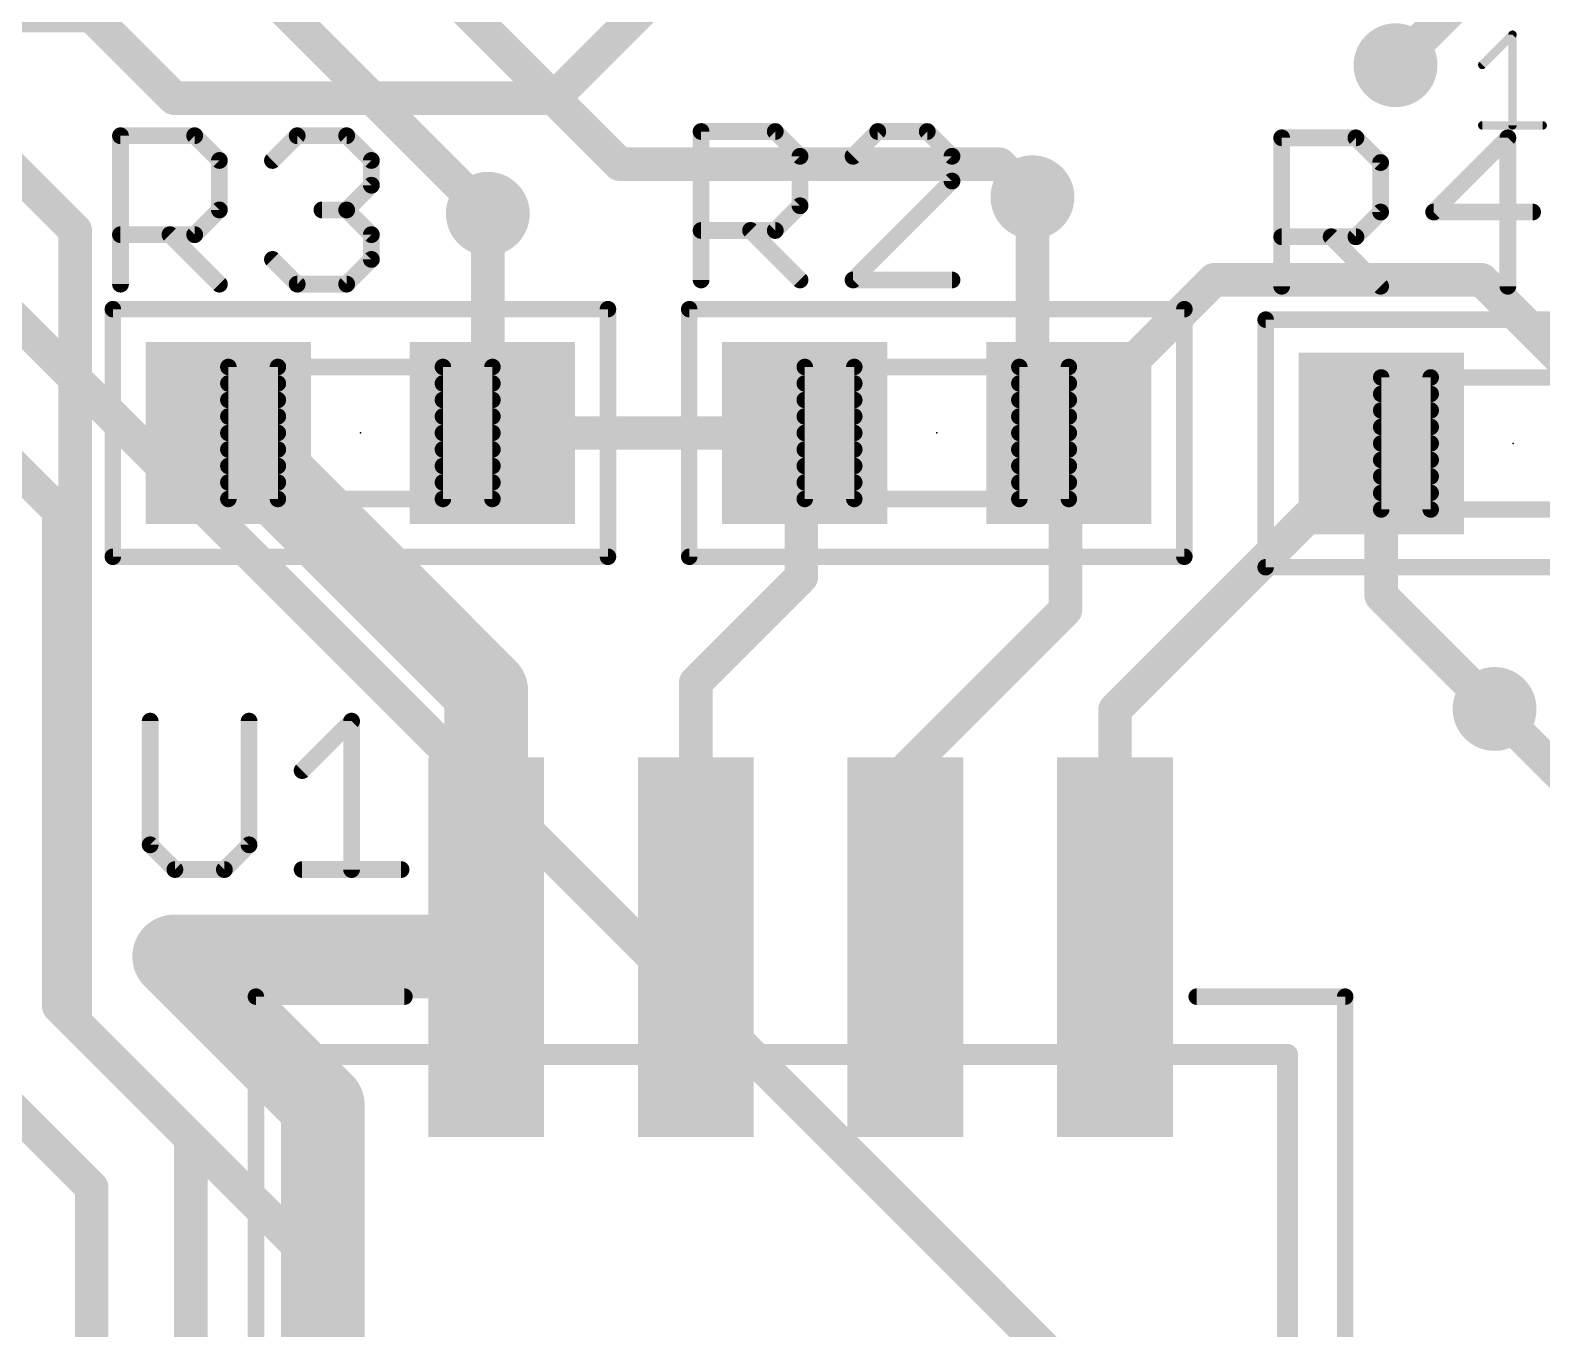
# Model space of a CAD drawing. Extents: x -0.1 to 50.1, y -0.1 to 50.1.
# Drawn here: x 31.53 to 40.69, y 24.54 to 32.41 of the extents above; entities that cross this region are included whole.
import ezdxf

# ---------------------------------------------------------------- set-up
doc = ezdxf.new("R2010")
doc.units = 0
for name, color, linetype in [('1', 22, 'CONTINUOUS'), ('16', 175, 'CONTINUOUS'), ('18', 82, 'CONTINUOUS'), ('21', 253, 'CONTINUOUS'), ('23', 7, 'CONTINUOUS'), ('25', 253, 'CONTINUOUS'), ('29', 253, 'CONTINUOUS'), ('31', 253, 'CONTINUOUS'), ('51', 253, 'CONTINUOUS')]:
    doc.layers.add(name, color=color, linetype=linetype)

# ---------------------------------------------------------------- blocks, each defined once
blk = doc.blocks.new('RECT')
blk.add_solid([(-0.5, -0.5), (0.5, -0.5), (-0.5, 0.5), (0.5, 0.5)])
blk = doc.blocks.new('ROUNDV')
at = {"const_width": 0.5}
blk.add_lwpolyline([(0, -0.25, 1), (0, 0.25, 1), (0, -0.25)], format="xyb", dxfattribs=at)

msp = doc.modelspace()

# ---------------------------------------------------------------- linework, layer by layer
at = {"layer": '1'}
for points, const_width in [([(35.4, 32.7), (34.7, 32)], 0.2032), ([(40.285, 32.685), (39.8, 32.2)], 0.2032), ([(31.9, 32.5), (20.7144, 32.5)], 0.2032), ([(31.9, 32.5), (32.4, 32)], 0.2032), ([(32.4, 32), (34.7, 32)], 0.2032), ([(31.8, 31.2), (31.3, 31.7)], 0.2032), ([(37.6, 31.4), (37.6, 30.1925)], 0.2032), ([(34.3, 31.3), (34.3, 30)], 0.2032), ([(31.8, 26.4), (31.8, 31.2)], 0.2032), ([(37.8205, 30.0205), (38.7, 30.9)], 0.2032), ([(38.7, 30.9), (40.3215, 30.9)], 0.2032), ([(40.3215, 30.9), (41.313, 29.9085)], 0.2032), ([(34.29, 28.41), (32.728, 29.972)], 0.508), ([(37.6, 30.1925), (37.8205, 29.972)], 0.2032), ([(34.3, 30), (34.328, 29.972)], 0.2032), ([(34.328, 29.972), (36.2205, 29.972)], 0.2032), ([(36.2, 29.9515), (36.2205, 29.972)], 0.2032), ([(36.2, 29.1), (36.2, 29.9515)], 0.2032), ([(37.8, 29.9515), (37.8205, 29.972)], 0.2032), ([(37.8, 28.9), (37.8, 29.9515)], 0.2032), ([(37.8205, 29.972), (37.8205, 30.0205)], 0.2032), ([(38.1, 28.2955), (39.713, 29.9085)], 0.2032), ([(39.713, 29.9085), (39.713, 28.987)], 0.2032), ([(35.56, 28.46), (36.2, 29.1)], 0.2032), ([(39.713, 28.987), (40.4, 28.3)], 0.2032), ([(36.83, 27.93), (37.8, 28.9)], 0.2032), ([(34.29, 26.857), (34.29, 28.41)], 0.508), ([(35.56, 26.857), (35.56, 28.46)], 0.2032), ([(38.1, 26.857), (38.1, 28.2955)], 0.2032), ([(41.7, 27), (40.4, 28.3)], 0.2032), ([(36.83, 26.857), (36.83, 27.93)], 0.2032), ([(32.4, 26.8), (34.233, 26.8)], 0.508), ([(34.233, 26.8), (34.29, 26.857)], 0.2032), ([(33.4, 24.8), (31.8, 26.4)], 0.2032), ([(33.4, 20.7), (33.4, 24.8)], 0.2032)]:
    msp.add_lwpolyline(points, dxfattribs=dict(at, const_width=const_width))
for points, const_width in [([(31.9, 32.4492, 1), (31.9, 32.5508)], 0.1016), ([(39.7641, 32.2359, 1), (39.8359, 32.1641)], 0.1016), ([(32.4, 32.0508, 1), (32.4, 31.9492)], 0.1016), ([(32.3641, 31.9641, 1), (32.4359, 32.0359)], 0.1016), ([(34.6641, 32.0359, 1), (34.7359, 31.9641)], 0.1016), ([(34.7, 31.9492, 1), (34.7, 32.0508)], 0.1016), ([(37.6508, 31.4, 1), (37.5492, 31.4)], 0.1016), ([(34.3508, 31.3, 1), (34.2492, 31.3)], 0.1016), ([(31.8508, 31.2, 1), (31.7492, 31.2)], 0.1016), ([(31.7641, 31.1641, 1), (31.8359, 31.2359)], 0.1016), ([(38.7, 30.9508, 1), (38.7, 30.8492)], 0.1016), ([(38.7359, 30.8641, 1), (38.6641, 30.9359)], 0.1016), ([(40.3574, 30.9359, 1), (40.2856, 30.8641)], 0.1016), ([(40.3215, 30.8492, 1), (40.3215, 30.9508)], 0.1016), ([(32.8178, 30.0618, 1), (32.6382, 29.8822)], 0.254), ([(37.6359, 30.2284, 1), (37.5641, 30.1566)], 0.1016), ([(37.5492, 30.1925, 1), (37.6508, 30.1925)], 0.1016), ([(34.3359, 30.0359, 1), (34.2641, 29.9641)], 0.1016), ([(34.2492, 30, 1), (34.3508, 30)], 0.1016), ([(34.328, 30.0228, 1), (34.328, 29.9212)], 0.1016), ([(34.2921, 29.9361, 1), (34.3639, 30.0079)], 0.1016), ([(36.2508, 29.9515, 1), (36.1492, 29.9515)], 0.1016), ([(36.2564, 29.9361, 1), (36.1846, 30.0079)], 0.1016), ([(36.2205, 29.9212, 1), (36.2205, 30.0228)], 0.1016), ([(37.8508, 29.9515, 1), (37.7492, 29.9515)], 0.1016), ([(37.8713, 30.0205, 1), (37.7697, 30.0205)], 0.1016), ([(37.7846, 30.0564, 1), (37.8564, 29.9846)], 0.1016), ([(37.8564, 29.9361, 1), (37.7846, 30.0079)], 0.1016), ([(37.7846, 29.9361, 1), (37.8564, 30.0079)], 0.1016), ([(36.1641, 29.9874, 1), (36.2359, 29.9156)], 0.1016), ([(37.7641, 29.9874, 1), (37.8359, 29.9156)], 0.1016), ([(37.7697, 29.972, 1), (37.8713, 29.972)], 0.1016), ([(39.7638, 29.9085, 1), (39.6622, 29.9085)], 0.1016), ([(39.7489, 29.8726, 1), (39.6771, 29.9444)], 0.1016), ([(36.1492, 29.1, 1), (36.2508, 29.1)], 0.1016), ([(36.2359, 29.0641, 1), (36.1641, 29.1359)], 0.1016), ([(39.7489, 29.0229, 1), (39.6771, 28.9511)], 0.1016), ([(39.6622, 28.987, 1), (39.7638, 28.987)], 0.1016), ([(37.7492, 28.9, 1), (37.8508, 28.9)], 0.1016), ([(37.8359, 28.8641, 1), (37.7641, 28.9359)], 0.1016), ([(34.417, 28.41, 1), (34.163, 28.41)], 0.254), ([(34.2002, 28.3202, 1), (34.3798, 28.4998)], 0.254), ([(35.6108, 28.46, 1), (35.5092, 28.46)], 0.1016), ([(35.5241, 28.4959, 1), (35.5959, 28.4241)], 0.1016), ([(38.1508, 28.2955, 1), (38.0492, 28.2955)], 0.1016), ([(40.4359, 28.3359, 1), (40.3641, 28.2641)], 0.1016), ([(38.0641, 28.3314, 1), (38.1359, 28.2596)], 0.1016), ([(40.3641, 28.2641, 1), (40.4359, 28.3359)], 0.1016), ([(36.8808, 27.93, 1), (36.7792, 27.93)], 0.1016), ([(36.7941, 27.9659, 1), (36.8659, 27.8941)], 0.1016), ([(32.4, 26.927, 1), (32.4, 26.673)], 0.254), ([(34.233, 26.673, 1), (34.233, 26.927)], 0.254), ([(34.163, 26.857, 1), (34.417, 26.857)], 0.254), ([(34.3259, 26.8211, 1), (34.2541, 26.8929)], 0.1016), ([(34.1971, 26.8359, 1), (34.2689, 26.7641)], 0.1016), ([(35.5092, 26.857, 1), (35.6108, 26.857)], 0.1016), ([(36.7792, 26.857, 1), (36.8808, 26.857)], 0.1016), ([(38.0492, 26.857, 1), (38.1508, 26.857)], 0.1016), ([(31.8359, 26.4359, 1), (31.7641, 26.3641)], 0.1016), ([(31.7492, 26.4, 1), (31.8508, 26.4)], 0.1016), ([(33.4508, 24.8, 1), (33.3492, 24.8)], 0.1016), ([(33.3641, 24.7641, 1), (33.4359, 24.8359)], 0.1016)]:
    msp.add_lwpolyline(points, format="xyb", dxfattribs=dict(at, const_width=const_width))
at = {"layer": '16'}
for points, const_width in [([(30.9, 34.7), (34.3, 31.3)], 0.2032), ([(33.7, 33), (35.1, 31.6)], 0.2032), ([(35.1, 31.6), (37.4, 31.6)], 0.2032), ([(37.4, 31.6), (37.6, 31.4)], 0.2032), ([(31, 31.1), (38.3, 23.8)], 0.2032), ([(31.7, 29.5), (31.355, 29.845)], 0.2032), ([(31.7, 26.5), (31.7, 29.5)], 0.2032), ([(33.3, 25.9), (32.4, 26.8)], 0.508), ([(32.5, 25.7), (31.7, 26.5)], 0.2032), ([(31.1, 26.2), (31.9, 25.4)], 0.2032), ([(33.3, 11.7), (33.3, 25.9)], 0.508), ([(32.5, 14.6), (32.5, 25.7)], 0.2032), ([(31.9, 25.4), (31.9, 23.4)], 0.2032)]:
    msp.add_lwpolyline(points, dxfattribs=dict(at, const_width=const_width))
for points, const_width in [([(35.1, 31.6508, 1), (35.1, 31.5492)], 0.1016), ([(37.4359, 31.6359, 1), (37.3641, 31.5641)], 0.1016), ([(37.4, 31.5492, 1), (37.4, 31.6508)], 0.1016), ([(35.0641, 31.5641, 1), (35.1359, 31.6359)], 0.1016), ([(37.5641, 31.3641, 1), (37.6359, 31.4359)], 0.1016), ([(34.2641, 31.2641, 1), (34.3359, 31.3359)], 0.1016), ([(31.7508, 29.5, 1), (31.6492, 29.5)], 0.1016), ([(31.6641, 29.4641, 1), (31.7359, 29.5359)], 0.1016), ([(32.4898, 26.8898, 1), (32.3102, 26.7102)], 0.254), ([(31.7359, 26.5359, 1), (31.6641, 26.4641)], 0.1016), ([(31.6492, 26.5, 1), (31.7508, 26.5)], 0.1016), ([(33.427, 25.9, 1), (33.173, 25.9)], 0.254), ([(33.2102, 25.8102, 1), (33.3898, 25.9898)], 0.254), ([(32.5508, 25.7, 1), (32.4492, 25.7)], 0.1016), ([(32.4641, 25.6641, 1), (32.5359, 25.7359)], 0.1016), ([(31.9508, 25.4, 1), (31.8492, 25.4)], 0.1016), ([(31.8641, 25.3641, 1), (31.9359, 25.4359)], 0.1016)]:
    msp.add_lwpolyline(points, format="xyb", dxfattribs=dict(at, const_width=const_width))
at = {"layer": '21'}
for points, const_width in [([(40.3254, 32.2018), (40.5086, 32.3851)], 0.0508), ([(40.5086, 32.3851), (40.5086, 31.8354)], 0.0508), ([(40.3254, 31.8354), (40.6918, 31.8354)], 0.0508), ([(32.028, 29.222), (32.028, 30.722)], 0.1), ([(32.028, 30.722), (35.028, 30.722)], 0.1), ([(35.028, 30.722), (35.028, 29.222)], 0.1), ([(35.5205, 29.222), (35.5205, 30.722)], 0.1), ([(35.5205, 30.722), (38.5205, 30.722)], 0.1), ([(38.5205, 30.722), (38.5205, 29.222)], 0.1), ([(39.013, 29.1585), (39.013, 30.6585)], 0.1), ([(39.013, 30.6585), (42.013, 30.6585)], 0.1), ([(35.028, 29.222), (32.028, 29.222)], 0.1), ([(38.5205, 29.222), (35.5205, 29.222)], 0.1), ([(42.013, 29.1585), (39.013, 29.1585)], 0.1), ([(32.895, 21.957), (32.895, 26.557)], 0.1), ([(32.895, 26.557), (33.795, 26.557)], 0.1), ([(38.595, 26.557), (39.495, 26.557)], 0.1), ([(39.495, 26.557), (39.495, 21.957)], 0.1)]:
    msp.add_lwpolyline(points, dxfattribs=dict(at, const_width=const_width))
for points, const_width in [([(40.5213, 32.3851, 1), (40.4959, 32.3851)], 0.0254), ([(40.5176, 32.3761, 1), (40.4996, 32.394)], 0.0254), ([(40.3164, 32.2108, 1), (40.3344, 32.1929)], 0.0254), ([(40.3254, 31.8481, 1), (40.3254, 31.8227)], 0.0254), ([(40.4959, 31.8354, 1), (40.5213, 31.8354)], 0.0254), ([(40.6918, 31.8227, 1), (40.6918, 31.8481)], 0.0254), ([(32.053, 30.722, 1), (32.003, 30.722)], 0.05), ([(32.028, 30.747, 1), (32.028, 30.697)], 0.05), ([(35.053, 30.722, 1), (35.003, 30.722)], 0.05), ([(35.028, 30.697, 1), (35.028, 30.747)], 0.05), ([(35.5455, 30.722, 1), (35.4955, 30.722)], 0.05), ([(35.5205, 30.747, 1), (35.5205, 30.697)], 0.05), ([(38.5455, 30.722, 1), (38.4955, 30.722)], 0.05), ([(38.5205, 30.697, 1), (38.5205, 30.747)], 0.05), ([(39.038, 30.6585, 1), (38.988, 30.6585)], 0.05), ([(39.013, 30.6835, 1), (39.013, 30.6335)], 0.05), ([(32.028, 29.247, 1), (32.028, 29.197)], 0.05), ([(32.003, 29.222, 1), (32.053, 29.222)], 0.05), ([(35.003, 29.222, 1), (35.053, 29.222)], 0.05), ([(35.028, 29.197, 1), (35.028, 29.247)], 0.05), ([(35.5205, 29.247, 1), (35.5205, 29.197)], 0.05), ([(35.4955, 29.222, 1), (35.5455, 29.222)], 0.05), ([(38.4955, 29.222, 1), (38.5455, 29.222)], 0.05), ([(38.5205, 29.197, 1), (38.5205, 29.247)], 0.05), ([(39.013, 29.1835, 1), (39.013, 29.1335)], 0.05), ([(38.988, 29.1585, 1), (39.038, 29.1585)], 0.05), ([(32.92, 26.557, 1), (32.87, 26.557)], 0.05), ([(32.895, 26.582, 1), (32.895, 26.532)], 0.05), ([(33.795, 26.532, 1), (33.795, 26.582)], 0.05), ([(38.595, 26.582, 1), (38.595, 26.532)], 0.05), ([(39.52, 26.557, 1), (39.47, 26.557)], 0.05), ([(39.495, 26.532, 1), (39.495, 26.582)], 0.05)]:
    msp.add_lwpolyline(points, format="xyb", dxfattribs=dict(at, const_width=const_width))
at = {"layer": '23'}
for p in [(33.528, 29.972), (37.0205, 29.972), (40.513, 29.9085)]:
    msp.add_point(p, dxfattribs=at)
at = {"layer": '25', "const_width": 0.1016}
for points in [[(32.2542, 28.2262), (32.2542, 27.4769)], [(32.8536, 27.4769), (32.8536, 28.2262)], [(33.175, 27.9264), (33.4747, 28.2262)], [(33.4747, 28.2262), (33.4747, 27.327)], [(32.2542, 27.4769), (32.4041, 27.327)], [(32.7038, 27.327), (32.8536, 27.4769)], [(32.4041, 27.327), (32.7038, 27.327)], [(33.175, 27.327), (33.7744, 27.327)]]:
    msp.add_lwpolyline(points, dxfattribs=at)
at = {"layer": '25', "const_width": 0.0508}
for points in [[(32.2796, 28.2262, 1), (32.2288, 28.2262)], [(32.879, 28.2262, 1), (32.8282, 28.2262)], [(33.5001, 28.2262, 1), (33.4493, 28.2262)], [(33.4927, 28.2082, 1), (33.4567, 28.2441)], [(33.157, 27.9444, 1), (33.1929, 27.9085)], [(32.2722, 27.4948, 1), (32.2362, 27.4589)], [(32.2288, 27.4769, 1), (32.2796, 27.4769)], [(32.8282, 27.4769, 1), (32.879, 27.4769)], [(32.8716, 27.4589, 1), (32.8357, 27.4948)], [(32.4041, 27.3524, 1), (32.4041, 27.3016)], [(32.3861, 27.309, 1), (32.422, 27.345)], [(32.6858, 27.345, 1), (32.7217, 27.309)], [(32.7038, 27.3016, 1), (32.7038, 27.3524)], [(33.175, 27.3524, 1), (33.175, 27.3016)], [(33.4493, 27.327, 1), (33.5001, 27.327)], [(33.7744, 27.3016, 1), (33.7744, 27.3524)]]:
    msp.add_lwpolyline(points, format="xyb", dxfattribs=at)
at = {"layer": '51'}
for points, const_width in [([(32.0744, 30.8736), (32.0744, 31.7728)], 0.1016), ([(32.0744, 31.7728), (32.524, 31.7728)], 0.1016), ([(32.524, 31.7728), (32.6738, 31.6229)], 0.1016), ([(32.9952, 31.6229), (33.145, 31.7728)], 0.1016), ([(33.145, 31.7728), (33.4448, 31.7728)], 0.1016), ([(33.4448, 31.7728), (33.5946, 31.6229)], 0.1016), ([(35.5923, 30.899), (35.5923, 31.7982)], 0.1016), ([(35.5923, 31.7982), (36.0419, 31.7982)], 0.1016), ([(36.0419, 31.7982), (36.1917, 31.6483)], 0.1016), ([(36.6629, 31.7982), (36.5131, 31.6483)], 0.1016), ([(36.9627, 31.7982), (36.6629, 31.7982)], 0.1016), ([(37.1125, 31.6483), (36.9627, 31.7982)], 0.1016), ([(39.1102, 30.8609), (39.1102, 31.7601)], 0.1016), ([(39.1102, 31.7601), (39.5598, 31.7601)], 0.1016), ([(39.5598, 31.7601), (39.7096, 31.6102)], 0.1016), ([(40.4806, 31.7601), (40.031, 31.3105)], 0.1016), ([(40.4806, 30.8609), (40.4806, 31.7601)], 0.1016), ([(36.1917, 31.6483), (36.1917, 31.3486)], 0.1016), ([(37.1125, 31.4984), (37.1125, 31.6483)], 0.1016), ([(32.6738, 31.6229), (32.6738, 31.3232)], 0.1016), ([(33.5946, 31.6229), (33.5946, 31.473)], 0.1016), ([(39.7096, 31.6102), (39.7096, 31.3105)], 0.1016), ([(33.5946, 31.473), (33.4448, 31.3232)], 0.1016), ([(36.5131, 30.899), (37.1125, 31.4984)], 0.1016), ([(32.6738, 31.3232), (32.524, 31.1733)], 0.1016), ([(33.4448, 31.3232), (33.2949, 31.3232)], 0.1016), ([(33.4448, 31.3232), (33.5946, 31.1733)], 0.1016), ([(36.1917, 31.3486), (36.0419, 31.1987)], 0.1016), ([(39.7096, 31.3105), (39.5598, 31.1606)], 0.1016), ([(40.031, 31.3105), (40.6304, 31.3105)], 0.1016), ([(36.0419, 31.1987), (35.5923, 31.1987)], 0.1016), ([(35.892, 31.1987), (36.1917, 30.899)], 0.1016), ([(32.524, 31.1733), (32.0744, 31.1733)], 0.1016), ([(32.3741, 31.1733), (32.6738, 30.8736)], 0.1016), ([(33.5946, 31.1733), (33.5946, 31.0235)], 0.1016), ([(39.5598, 31.1606), (39.1102, 31.1606)], 0.1016), ([(39.4099, 31.1606), (39.7096, 30.8609)], 0.1016), ([(33.145, 30.8736), (32.9952, 31.0235)], 0.1016), ([(33.5946, 31.0235), (33.4448, 30.8736)], 0.1016), ([(33.4448, 30.8736), (33.145, 30.8736)], 0.1016), ([(37.1125, 30.899), (36.5131, 30.899)], 0.1016), ([(32.728, 29.572), (32.728, 30.372)], 0.1), ([(32.728, 30.372), (33.028, 30.372)], 0.1), ([(33.028, 30.372), (32.728, 30.372)], 0.1), ([(32.728, 29.572), (32.728, 30.372)], 0.1), ([(32.728, 30.372), (34.328, 30.372)], 0.1), ([(33.028, 30.372), (33.028, 29.572)], 0.1), ([(34.028, 29.572), (34.028, 30.372)], 0.1), ([(34.028, 30.372), (34.328, 30.372)], 0.1), ([(34.328, 30.372), (34.028, 30.372)], 0.1), ([(34.328, 30.372), (34.328, 29.572)], 0.1), ([(34.328, 30.372), (34.328, 29.572)], 0.1), ([(36.2205, 29.572), (36.2205, 30.372)], 0.1), ([(36.2205, 30.372), (36.5205, 30.372)], 0.1), ([(36.5205, 30.372), (36.2205, 30.372)], 0.1), ([(36.2205, 29.572), (36.2205, 30.372)], 0.1), ([(36.2205, 30.372), (37.8205, 30.372)], 0.1), ([(36.5205, 30.372), (36.5205, 29.572)], 0.1), ([(37.5205, 29.572), (37.5205, 30.372)], 0.1), ([(37.5205, 30.372), (37.8205, 30.372)], 0.1), ([(37.8205, 30.372), (37.5205, 30.372)], 0.1), ([(37.8205, 30.372), (37.8205, 29.572)], 0.1), ([(37.8205, 30.372), (37.8205, 29.572)], 0.1), ([(33.028, 30.272), (32.728, 30.272)], 0.1), ([(34.328, 30.272), (34.028, 30.272)], 0.1), ([(36.5205, 30.272), (36.2205, 30.272)], 0.1), ([(37.8205, 30.272), (37.5205, 30.272)], 0.1), ([(39.713, 29.5085), (39.713, 30.3085)], 0.1), ([(39.713, 30.3085), (40.013, 30.3085)], 0.1), ([(39.713, 29.5085), (39.713, 30.3085)], 0.1), ([(39.713, 30.3085), (41.313, 30.3085)], 0.1), ([(40.013, 30.3085), (40.013, 29.5085)], 0.1), ([(39.713, 30.2085), (40.013, 30.2085)], 0.1), ([(33.028, 30.172), (32.728, 30.172)], 0.1), ([(34.328, 30.172), (34.028, 30.172)], 0.1), ([(36.5205, 30.172), (36.2205, 30.172)], 0.1), ([(37.8205, 30.172), (37.5205, 30.172)], 0.1), ([(39.713, 30.1085), (40.013, 30.1085)], 0.1), ([(33.028, 30.072), (32.728, 30.072)], 0.1), ([(34.328, 30.072), (34.028, 30.072)], 0.1), ([(36.5205, 30.072), (36.2205, 30.072)], 0.1), ([(37.8205, 30.072), (37.5205, 30.072)], 0.1), ([(39.713, 30.0085), (40.013, 30.0085)], 0.1), ([(33.028, 29.972), (32.728, 29.972)], 0.1), ([(34.328, 29.972), (34.028, 29.972)], 0.1), ([(36.5205, 29.972), (36.2205, 29.972)], 0.1), ([(37.8205, 29.972), (37.5205, 29.972)], 0.1), ([(39.713, 29.9085), (40.013, 29.9085)], 0.1), ([(33.028, 29.872), (32.728, 29.872)], 0.1), ([(34.328, 29.872), (34.028, 29.872)], 0.1), ([(36.5205, 29.872), (36.2205, 29.872)], 0.1), ([(37.8205, 29.872), (37.5205, 29.872)], 0.1), ([(39.713, 29.8085), (40.013, 29.8085)], 0.1), ([(33.028, 29.772), (32.728, 29.772)], 0.1), ([(34.328, 29.772), (34.028, 29.772)], 0.1), ([(36.5205, 29.772), (36.2205, 29.772)], 0.1), ([(37.8205, 29.772), (37.5205, 29.772)], 0.1), ([(33.028, 29.672), (32.728, 29.672)], 0.1), ([(34.328, 29.672), (34.028, 29.672)], 0.1), ([(36.5205, 29.672), (36.2205, 29.672)], 0.1), ([(37.8205, 29.672), (37.5205, 29.672)], 0.1), ([(39.713, 29.7085), (40.013, 29.7085)], 0.1), ([(33.028, 29.572), (32.728, 29.572)], 0.1), ([(34.328, 29.572), (32.728, 29.572)], 0.1), ([(34.328, 29.572), (34.028, 29.572)], 0.1), ([(36.5205, 29.572), (36.2205, 29.572)], 0.1), ([(37.8205, 29.572), (36.2205, 29.572)], 0.1), ([(37.8205, 29.572), (37.5205, 29.572)], 0.1), ([(39.713, 29.6085), (40.013, 29.6085)], 0.1), ([(40.013, 29.5085), (39.713, 29.5085)], 0.1), ([(39.713, 29.5085), (40.013, 29.5085)], 0.1), ([(41.313, 29.5085), (39.713, 29.5085)], 0.1), ([(34.085, 27.257), (34.495, 27.257)], 0.127), ([(34.085, 26.422), (34.085, 27.257)], 0.127), ([(34.163, 26.422), (34.163, 27.257)], 0.127), ([(34.29, 26.422), (34.29, 27.257)], 0.127), ([(34.417, 26.422), (34.417, 27.257)], 0.127), ([(34.495, 27.257), (34.495, 26.422)], 0.127), ([(35.355, 27.257), (35.765, 27.257)], 0.127), ([(35.355, 26.422), (35.355, 27.257)], 0.127), ([(35.433, 26.422), (35.433, 27.257)], 0.127), ([(35.56, 26.422), (35.56, 27.257)], 0.127), ([(35.687, 26.422), (35.687, 27.257)], 0.127), ([(35.765, 27.257), (35.765, 26.422)], 0.127), ([(37.035, 27.257), (36.625, 27.257)], 0.127), ([(36.625, 27.257), (36.625, 26.422)], 0.127), ([(36.703, 26.422), (36.703, 27.257)], 0.127), ([(36.83, 26.422), (36.83, 27.257)], 0.127), ([(36.957, 26.422), (36.957, 27.257)], 0.127), ([(37.035, 26.422), (37.035, 27.257)], 0.127), ([(37.895, 27.257), (38.305, 27.257)], 0.127), ([(37.895, 26.422), (37.895, 27.257)], 0.127), ([(37.973, 26.422), (37.973, 27.257)], 0.127), ([(38.1, 26.422), (38.1, 27.257)], 0.127), ([(38.227, 26.422), (38.227, 27.257)], 0.127), ([(38.305, 27.257), (38.305, 26.422)], 0.127), ([(34.495, 26.422), (34.085, 26.422)], 0.127), ([(35.765, 26.422), (35.355, 26.422)], 0.127), ([(36.625, 26.422), (37.035, 26.422)], 0.127), ([(38.305, 26.422), (37.895, 26.422)], 0.127), ([(39.145, 26.207), (33.245, 26.207)], 0.127), ([(33.245, 26.207), (33.245, 22.307)], 0.127), ([(39.145, 22.307), (39.145, 26.207)], 0.127)]:
    msp.add_lwpolyline(points, dxfattribs=dict(at, const_width=const_width))
for points, const_width in [([(32.0998, 31.7728, 1), (32.049, 31.7728)], 0.0508), ([(32.0744, 31.7982, 1), (32.0744, 31.7474)], 0.0508), ([(32.5419, 31.7907, 1), (32.506, 31.7548)], 0.0508), ([(32.524, 31.7474, 1), (32.524, 31.7982)], 0.0508), ([(33.145, 31.7982, 1), (33.145, 31.7474)], 0.0508), ([(33.163, 31.7548, 1), (33.1271, 31.7907)], 0.0508), ([(33.4627, 31.7907, 1), (33.4268, 31.7548)], 0.0508), ([(33.4448, 31.7474, 1), (33.4448, 31.7982)], 0.0508), ([(35.6177, 31.7982, 1), (35.5669, 31.7982)], 0.0508), ([(35.5923, 31.8236, 1), (35.5923, 31.7728)], 0.0508), ([(36.0598, 31.8161, 1), (36.0239, 31.7802)], 0.0508), ([(36.0419, 31.7728, 1), (36.0419, 31.8236)], 0.0508), ([(36.6629, 31.8236, 1), (36.6629, 31.7728)], 0.0508), ([(36.6809, 31.7802, 1), (36.645, 31.8161)], 0.0508), ([(36.9806, 31.8161, 1), (36.9447, 31.7802)], 0.0508), ([(36.9627, 31.7728, 1), (36.9627, 31.8236)], 0.0508), ([(39.1356, 31.7601, 1), (39.0848, 31.7601)], 0.0508), ([(39.1102, 31.7855, 1), (39.1102, 31.7347)], 0.0508), ([(39.5777, 31.778, 1), (39.5418, 31.7421)], 0.0508), ([(39.5598, 31.7347, 1), (39.5598, 31.7855)], 0.0508), ([(40.506, 31.7601, 1), (40.4552, 31.7601)], 0.0508), ([(40.4985, 31.7421, 1), (40.4626, 31.778)], 0.0508), ([(36.2171, 31.6483, 1), (36.1663, 31.6483)], 0.0508), ([(36.1738, 31.6303, 1), (36.2097, 31.6663)], 0.0508), ([(36.4951, 31.6663, 1), (36.531, 31.6303)], 0.0508), ([(37.1379, 31.6483, 1), (37.0871, 31.6483)], 0.0508), ([(37.0946, 31.6303, 1), (37.1305, 31.6663)], 0.0508), ([(32.6992, 31.6229, 1), (32.6484, 31.6229)], 0.0508), ([(32.6559, 31.6049, 1), (32.6918, 31.6409)], 0.0508), ([(32.9772, 31.6409, 1), (33.0131, 31.6049)], 0.0508), ([(33.62, 31.6229, 1), (33.5692, 31.6229)], 0.0508), ([(33.5767, 31.6049, 1), (33.6126, 31.6409)], 0.0508), ([(39.735, 31.6102, 1), (39.6842, 31.6102)], 0.0508), ([(39.6917, 31.5922, 1), (39.7276, 31.6282)], 0.0508), ([(33.6126, 31.4551, 1), (33.5767, 31.491)], 0.0508), ([(37.0871, 31.4984, 1), (37.1379, 31.4984)], 0.0508), ([(37.1305, 31.4805, 1), (37.0946, 31.5164)], 0.0508), ([(33.5692, 31.473, 1), (33.62, 31.473)], 0.0508), ([(32.6484, 31.3232, 1), (32.6992, 31.3232)], 0.0508), ([(32.6918, 31.3052, 1), (32.6559, 31.3411)], 0.0508), ([(33.2949, 31.3486, 1), (33.2949, 31.2978)], 0.0508), ([(33.4627, 31.3411, 1), (33.4268, 31.3052)], 0.0508), ([(33.4268, 31.3411, 1), (33.4627, 31.3052)], 0.0508), ([(33.4448, 31.2978, 1), (33.4448, 31.3486)], 0.0508), ([(36.1663, 31.3486, 1), (36.2171, 31.3486)], 0.0508), ([(36.2097, 31.3306, 1), (36.1738, 31.3665)], 0.0508), ([(39.6842, 31.3105, 1), (39.735, 31.3105)], 0.0508), ([(39.7276, 31.2925, 1), (39.6917, 31.3284)], 0.0508), ([(40.031, 31.3359, 1), (40.031, 31.2851)], 0.0508), ([(40.013, 31.3284, 1), (40.0489, 31.2925)], 0.0508), ([(40.6304, 31.2851, 1), (40.6304, 31.3359)], 0.0508), ([(35.5923, 31.2241, 1), (35.5923, 31.1733)], 0.0508), ([(35.91, 31.2167, 1), (35.8741, 31.1808)], 0.0508), ([(36.0239, 31.2167, 1), (36.0598, 31.1808)], 0.0508), ([(36.0419, 31.1733, 1), (36.0419, 31.2241)], 0.0508), ([(32.0744, 31.1987, 1), (32.0744, 31.1479)], 0.0508), ([(32.3921, 31.1913, 1), (32.3562, 31.1554)], 0.0508), ([(32.506, 31.1913, 1), (32.5419, 31.1554)], 0.0508), ([(32.524, 31.1479, 1), (32.524, 31.1987)], 0.0508), ([(33.62, 31.1733, 1), (33.5692, 31.1733)], 0.0508), ([(33.5767, 31.1554, 1), (33.6126, 31.1913)], 0.0508), ([(39.1102, 31.186, 1), (39.1102, 31.1352)], 0.0508), ([(39.4279, 31.1786, 1), (39.392, 31.1427)], 0.0508), ([(39.5418, 31.1786, 1), (39.5777, 31.1427)], 0.0508), ([(39.5598, 31.1352, 1), (39.5598, 31.186)], 0.0508), ([(33.0131, 31.0414, 1), (32.9772, 31.0055)], 0.0508), ([(33.5692, 31.0235, 1), (33.62, 31.0235)], 0.0508), ([(33.6126, 31.0055, 1), (33.5767, 31.0414)], 0.0508), ([(32.049, 30.8736, 1), (32.0998, 30.8736)], 0.0508), ([(32.6559, 30.8556, 1), (32.6918, 30.8916)], 0.0508), ([(33.145, 30.899, 1), (33.145, 30.8482)], 0.0508), ([(33.1271, 30.8556, 1), (33.163, 30.8916)], 0.0508), ([(33.4268, 30.8916, 1), (33.4627, 30.8556)], 0.0508), ([(33.4448, 30.8482, 1), (33.4448, 30.899)], 0.0508), ([(35.5669, 30.899, 1), (35.6177, 30.899)], 0.0508), ([(36.1738, 30.881, 1), (36.2097, 30.917)], 0.0508), ([(36.4951, 30.917, 1), (36.531, 30.881)], 0.0508), ([(36.5131, 30.9244, 1), (36.5131, 30.8736)], 0.0508), ([(37.1125, 30.8736, 1), (37.1125, 30.9244)], 0.0508), ([(39.0848, 30.8609, 1), (39.1356, 30.8609)], 0.0508), ([(39.6917, 30.8429, 1), (39.7276, 30.8789)], 0.0508), ([(40.4552, 30.8609, 1), (40.506, 30.8609)], 0.0508), ([(32.753, 30.372, 1), (32.703, 30.372)], 0.05), ([(32.728, 30.397, 1), (32.728, 30.347)], 0.05), ([(32.728, 30.397, 1), (32.728, 30.347)], 0.05), ([(32.753, 30.372, 1), (32.703, 30.372)], 0.05), ([(32.728, 30.397, 1), (32.728, 30.347)], 0.05), ([(33.053, 30.372, 1), (33.003, 30.372)], 0.05), ([(33.028, 30.347, 1), (33.028, 30.397)], 0.05), ([(33.028, 30.347, 1), (33.028, 30.397)], 0.05), ([(34.053, 30.372, 1), (34.003, 30.372)], 0.05), ([(34.028, 30.397, 1), (34.028, 30.347)], 0.05), ([(34.028, 30.397, 1), (34.028, 30.347)], 0.05), ([(34.353, 30.372, 1), (34.303, 30.372)], 0.05), ([(34.353, 30.372, 1), (34.303, 30.372)], 0.05), ([(34.328, 30.347, 1), (34.328, 30.397)], 0.05), ([(34.328, 30.347, 1), (34.328, 30.397)], 0.05), ([(34.328, 30.347, 1), (34.328, 30.397)], 0.05), ([(36.2455, 30.372, 1), (36.1955, 30.372)], 0.05), ([(36.2205, 30.397, 1), (36.2205, 30.347)], 0.05), ([(36.2205, 30.397, 1), (36.2205, 30.347)], 0.05), ([(36.2455, 30.372, 1), (36.1955, 30.372)], 0.05), ([(36.2205, 30.397, 1), (36.2205, 30.347)], 0.05), ([(36.5455, 30.372, 1), (36.4955, 30.372)], 0.05), ([(36.5205, 30.347, 1), (36.5205, 30.397)], 0.05), ([(36.5205, 30.347, 1), (36.5205, 30.397)], 0.05), ([(37.5455, 30.372, 1), (37.4955, 30.372)], 0.05), ([(37.5205, 30.397, 1), (37.5205, 30.347)], 0.05), ([(37.5205, 30.397, 1), (37.5205, 30.347)], 0.05), ([(37.8455, 30.372, 1), (37.7955, 30.372)], 0.05), ([(37.8455, 30.372, 1), (37.7955, 30.372)], 0.05), ([(37.8205, 30.347, 1), (37.8205, 30.397)], 0.05), ([(37.8205, 30.347, 1), (37.8205, 30.397)], 0.05), ([(37.8205, 30.347, 1), (37.8205, 30.397)], 0.05), ([(32.728, 30.297, 1), (32.728, 30.247)], 0.05), ([(33.028, 30.247, 1), (33.028, 30.297)], 0.05), ([(34.028, 30.297, 1), (34.028, 30.247)], 0.05), ([(34.328, 30.247, 1), (34.328, 30.297)], 0.05), ([(36.2205, 30.297, 1), (36.2205, 30.247)], 0.05), ([(36.5205, 30.247, 1), (36.5205, 30.297)], 0.05), ([(37.5205, 30.297, 1), (37.5205, 30.247)], 0.05), ([(37.8205, 30.247, 1), (37.8205, 30.297)], 0.05), ([(39.738, 30.3085, 1), (39.688, 30.3085)], 0.05), ([(39.713, 30.3335, 1), (39.713, 30.2835)], 0.05), ([(39.738, 30.3085, 1), (39.688, 30.3085)], 0.05), ([(39.713, 30.3335, 1), (39.713, 30.2835)], 0.05), ([(40.038, 30.3085, 1), (39.988, 30.3085)], 0.05), ([(40.013, 30.2835, 1), (40.013, 30.3335)], 0.05), ([(39.713, 30.2335, 1), (39.713, 30.1835)], 0.05), ([(40.013, 30.1835, 1), (40.013, 30.2335)], 0.05), ([(32.728, 30.197, 1), (32.728, 30.147)], 0.05), ([(33.028, 30.147, 1), (33.028, 30.197)], 0.05), ([(34.028, 30.197, 1), (34.028, 30.147)], 0.05), ([(34.328, 30.147, 1), (34.328, 30.197)], 0.05), ([(36.2205, 30.197, 1), (36.2205, 30.147)], 0.05), ([(36.5205, 30.147, 1), (36.5205, 30.197)], 0.05), ([(37.5205, 30.197, 1), (37.5205, 30.147)], 0.05), ([(37.8205, 30.147, 1), (37.8205, 30.197)], 0.05), ([(39.713, 30.1335, 1), (39.713, 30.0835)], 0.05), ([(40.013, 30.0835, 1), (40.013, 30.1335)], 0.05), ([(32.728, 30.097, 1), (32.728, 30.047)], 0.05), ([(33.028, 30.047, 1), (33.028, 30.097)], 0.05), ([(34.028, 30.097, 1), (34.028, 30.047)], 0.05), ([(34.328, 30.047, 1), (34.328, 30.097)], 0.05), ([(36.2205, 30.097, 1), (36.2205, 30.047)], 0.05), ([(36.5205, 30.047, 1), (36.5205, 30.097)], 0.05), ([(37.5205, 30.097, 1), (37.5205, 30.047)], 0.05), ([(37.8205, 30.047, 1), (37.8205, 30.097)], 0.05), ([(39.713, 30.0335, 1), (39.713, 29.9835)], 0.05), ([(40.013, 29.9835, 1), (40.013, 30.0335)], 0.05), ([(32.728, 29.997, 1), (32.728, 29.947)], 0.05), ([(33.028, 29.947, 1), (33.028, 29.997)], 0.05), ([(34.028, 29.997, 1), (34.028, 29.947)], 0.05), ([(34.328, 29.947, 1), (34.328, 29.997)], 0.05), ([(36.2205, 29.997, 1), (36.2205, 29.947)], 0.05), ([(36.5205, 29.947, 1), (36.5205, 29.997)], 0.05), ([(37.5205, 29.997, 1), (37.5205, 29.947)], 0.05), ([(37.8205, 29.947, 1), (37.8205, 29.997)], 0.05), ([(39.713, 29.9335, 1), (39.713, 29.8835)], 0.05), ([(40.013, 29.8835, 1), (40.013, 29.9335)], 0.05), ([(32.728, 29.897, 1), (32.728, 29.847)], 0.05), ([(33.028, 29.847, 1), (33.028, 29.897)], 0.05), ([(34.028, 29.897, 1), (34.028, 29.847)], 0.05), ([(34.328, 29.847, 1), (34.328, 29.897)], 0.05), ([(36.2205, 29.897, 1), (36.2205, 29.847)], 0.05), ([(36.5205, 29.847, 1), (36.5205, 29.897)], 0.05), ([(37.5205, 29.897, 1), (37.5205, 29.847)], 0.05), ([(37.8205, 29.847, 1), (37.8205, 29.897)], 0.05), ([(39.713, 29.8335, 1), (39.713, 29.7835)], 0.05), ([(40.013, 29.7835, 1), (40.013, 29.8335)], 0.05), ([(32.728, 29.797, 1), (32.728, 29.747)], 0.05), ([(33.028, 29.747, 1), (33.028, 29.797)], 0.05), ([(34.028, 29.797, 1), (34.028, 29.747)], 0.05), ([(34.328, 29.747, 1), (34.328, 29.797)], 0.05), ([(36.2205, 29.797, 1), (36.2205, 29.747)], 0.05), ([(36.5205, 29.747, 1), (36.5205, 29.797)], 0.05), ([(37.5205, 29.797, 1), (37.5205, 29.747)], 0.05), ([(37.8205, 29.747, 1), (37.8205, 29.797)], 0.05), ([(32.728, 29.697, 1), (32.728, 29.647)], 0.05), ([(33.028, 29.647, 1), (33.028, 29.697)], 0.05), ([(34.028, 29.697, 1), (34.028, 29.647)], 0.05), ([(34.328, 29.647, 1), (34.328, 29.697)], 0.05), ([(36.2205, 29.697, 1), (36.2205, 29.647)], 0.05), ([(36.5205, 29.647, 1), (36.5205, 29.697)], 0.05), ([(37.5205, 29.697, 1), (37.5205, 29.647)], 0.05), ([(37.8205, 29.647, 1), (37.8205, 29.697)], 0.05), ([(39.713, 29.7335, 1), (39.713, 29.6835)], 0.05), ([(40.013, 29.6835, 1), (40.013, 29.7335)], 0.05), ([(32.728, 29.597, 1), (32.728, 29.547)], 0.05), ([(32.728, 29.597, 1), (32.728, 29.547)], 0.05), ([(32.703, 29.572, 1), (32.753, 29.572)], 0.05), ([(32.703, 29.572, 1), (32.753, 29.572)], 0.05), ([(33.003, 29.572, 1), (33.053, 29.572)], 0.05), ([(33.028, 29.547, 1), (33.028, 29.597)], 0.05), ([(34.028, 29.597, 1), (34.028, 29.547)], 0.05), ([(34.003, 29.572, 1), (34.053, 29.572)], 0.05), ([(34.303, 29.572, 1), (34.353, 29.572)], 0.05), ([(34.303, 29.572, 1), (34.353, 29.572)], 0.05), ([(34.328, 29.547, 1), (34.328, 29.597)], 0.05), ([(34.328, 29.547, 1), (34.328, 29.597)], 0.05), ([(36.2205, 29.597, 1), (36.2205, 29.547)], 0.05), ([(36.2205, 29.597, 1), (36.2205, 29.547)], 0.05), ([(36.1955, 29.572, 1), (36.2455, 29.572)], 0.05), ([(36.1955, 29.572, 1), (36.2455, 29.572)], 0.05), ([(36.4955, 29.572, 1), (36.5455, 29.572)], 0.05), ([(36.5205, 29.547, 1), (36.5205, 29.597)], 0.05), ([(37.5205, 29.597, 1), (37.5205, 29.547)], 0.05), ([(37.4955, 29.572, 1), (37.5455, 29.572)], 0.05), ([(37.7955, 29.572, 1), (37.8455, 29.572)], 0.05), ([(37.7955, 29.572, 1), (37.8455, 29.572)], 0.05), ([(37.8205, 29.547, 1), (37.8205, 29.597)], 0.05), ([(37.8205, 29.547, 1), (37.8205, 29.597)], 0.05), ([(39.713, 29.6335, 1), (39.713, 29.5835)], 0.05), ([(40.013, 29.5835, 1), (40.013, 29.6335)], 0.05), ([(39.713, 29.5335, 1), (39.713, 29.4835)], 0.05), ([(39.713, 29.5335, 1), (39.713, 29.4835)], 0.05), ([(39.713, 29.5335, 1), (39.713, 29.4835)], 0.05), ([(39.688, 29.5085, 1), (39.738, 29.5085)], 0.05), ([(39.688, 29.5085, 1), (39.738, 29.5085)], 0.05), ([(39.988, 29.5085, 1), (40.038, 29.5085)], 0.05), ([(40.013, 29.4835, 1), (40.013, 29.5335)], 0.05), ([(40.013, 29.4835, 1), (40.013, 29.5335)], 0.05), ([(34.1168, 27.257, 1), (34.0532, 27.257)], 0.0635), ([(34.085, 27.2888, 1), (34.085, 27.2253)], 0.0635), ([(34.1948, 27.257, 1), (34.1313, 27.257)], 0.0635), ([(34.3218, 27.257, 1), (34.2582, 27.257)], 0.0635), ([(34.4488, 27.257, 1), (34.3852, 27.257)], 0.0635), ([(34.5268, 27.257, 1), (34.4633, 27.257)], 0.0635), ([(34.495, 27.2253, 1), (34.495, 27.2888)], 0.0635), ([(35.355, 27.2888, 1), (35.355, 27.2253)], 0.0635), ([(35.3868, 27.257, 1), (35.3233, 27.257)], 0.0635), ([(35.4648, 27.257, 1), (35.4012, 27.257)], 0.0635), ([(35.5918, 27.257, 1), (35.5282, 27.257)], 0.0635), ([(35.7188, 27.257, 1), (35.6553, 27.257)], 0.0635), ([(35.7968, 27.257, 1), (35.7332, 27.257)], 0.0635), ([(35.765, 27.2253, 1), (35.765, 27.2888)], 0.0635), ([(36.625, 27.2888, 1), (36.625, 27.2253)], 0.0635), ([(36.6568, 27.257, 1), (36.5932, 27.257)], 0.0635), ([(36.7348, 27.257, 1), (36.6713, 27.257)], 0.0635), ([(36.8618, 27.257, 1), (36.7982, 27.257)], 0.0635), ([(36.9888, 27.257, 1), (36.9252, 27.257)], 0.0635), ([(37.0668, 27.257, 1), (37.0033, 27.257)], 0.0635), ([(37.035, 27.2253, 1), (37.035, 27.2888)], 0.0635), ([(37.895, 27.2888, 1), (37.895, 27.2253)], 0.0635), ([(37.9268, 27.257, 1), (37.8633, 27.257)], 0.0635), ([(38.0048, 27.257, 1), (37.9412, 27.257)], 0.0635), ([(38.1318, 27.257, 1), (38.0682, 27.257)], 0.0635), ([(38.2588, 27.257, 1), (38.1953, 27.257)], 0.0635), ([(38.3368, 27.257, 1), (38.2732, 27.257)], 0.0635), ([(38.305, 27.2253, 1), (38.305, 27.2888)], 0.0635), ([(34.085, 26.4537, 1), (34.085, 26.3903)], 0.0635), ([(34.495, 26.3903, 1), (34.495, 26.4537)], 0.0635), ([(35.355, 26.4537, 1), (35.355, 26.3903)], 0.0635), ([(35.765, 26.3903, 1), (35.765, 26.4537)], 0.0635), ([(36.625, 26.4537, 1), (36.625, 26.3903)], 0.0635), ([(37.035, 26.3903, 1), (37.035, 26.4537)], 0.0635), ([(37.895, 26.4537, 1), (37.895, 26.3903)], 0.0635), ([(38.305, 26.3903, 1), (38.305, 26.4537)], 0.0635), ([(34.0532, 26.422, 1), (34.1168, 26.422)], 0.0635), ([(34.1313, 26.422, 1), (34.1948, 26.422)], 0.0635), ([(34.2582, 26.422, 1), (34.3218, 26.422)], 0.0635), ([(34.3852, 26.422, 1), (34.4488, 26.422)], 0.0635), ([(34.4633, 26.422, 1), (34.5268, 26.422)], 0.0635), ([(35.3233, 26.422, 1), (35.3868, 26.422)], 0.0635), ([(35.4012, 26.422, 1), (35.4648, 26.422)], 0.0635), ([(35.5282, 26.422, 1), (35.5918, 26.422)], 0.0635), ([(35.6553, 26.422, 1), (35.7188, 26.422)], 0.0635), ([(35.7332, 26.422, 1), (35.7968, 26.422)], 0.0635), ([(36.5932, 26.422, 1), (36.6568, 26.422)], 0.0635), ([(36.6713, 26.422, 1), (36.7348, 26.422)], 0.0635), ([(36.7982, 26.422, 1), (36.8618, 26.422)], 0.0635), ([(36.9252, 26.422, 1), (36.9888, 26.422)], 0.0635), ([(37.0033, 26.422, 1), (37.0668, 26.422)], 0.0635), ([(37.8633, 26.422, 1), (37.9268, 26.422)], 0.0635), ([(37.9412, 26.422, 1), (38.0048, 26.422)], 0.0635), ([(38.0682, 26.422, 1), (38.1318, 26.422)], 0.0635), ([(38.1953, 26.422, 1), (38.2588, 26.422)], 0.0635), ([(38.2732, 26.422, 1), (38.3368, 26.422)], 0.0635), ([(33.245, 26.2387, 1), (33.245, 26.1753)], 0.0635), ([(33.2768, 26.207, 1), (33.2133, 26.207)], 0.0635), ([(39.1768, 26.207, 1), (39.1133, 26.207)], 0.0635), ([(39.145, 26.1753, 1), (39.145, 26.2387)], 0.0635)]:
    msp.add_lwpolyline(points, format="xyb", dxfattribs=dict(at, const_width=const_width))

# ---------------------------------------------------------------- block references
at = {"layer": '1', "xscale": 0.9, "rotation": 180}
for p in [(32.728, 29.972), (34.328, 29.972), (36.2205, 29.972), (37.8205, 29.972)]:
    msp.add_blockref('RECT', p, dxfattribs=at)
at = {"layer": '1', "xscale": 0.9}
msp.add_blockref('RECT', (39.713, 29.9085), dxfattribs=at)
at = {"layer": '1', "xscale": 2.2, "yscale": 0.6, "rotation": 90}
for p in [(34.29, 26.857), (35.56, 26.857), (36.83, 26.857), (38.1, 26.857)]:
    msp.add_blockref('RECT', p, dxfattribs=at)
at = {"layer": '18', "xscale": 0.508, "yscale": 0.508}
for p in [(39.8, 32.2), (39.8, 32.2), (39.8, 32.2), (39.8, 32.2), (37.6, 31.4), (37.6, 31.4), (37.6, 31.4), (37.6, 31.4), (34.3, 31.3), (34.3, 31.3), (34.3, 31.3), (34.3, 31.3), (40.4, 28.3), (40.4, 28.3), (40.4, 28.3), (40.4, 28.3), (32.4, 26.8), (32.4, 26.8), (32.4, 26.8), (32.4, 26.8)]:
    msp.add_blockref('ROUNDV', p, dxfattribs=at)
at = {"layer": '29'}
for p, xscale, yscale, rotation in [((32.728, 29.972), 1.0016, 1.1016, 180), ((34.328, 29.972), 1.0016, 1.1016, 180), ((36.2205, 29.972), 1.0016, 1.1016, 180), ((37.8205, 29.972), 1.0016, 1.1016, 180), ((34.29, 26.857), 2.3016, 0.7016, 90), ((35.56, 26.857), 2.3016, 0.7016, 90), ((36.83, 26.857), 2.3016, 0.7016, 90), ((38.1, 26.857), 2.3016, 0.7016, 90)]:
    msp.add_blockref('RECT', p, dxfattribs=dict(at, xscale=xscale, yscale=yscale, rotation=rotation))
at = {"layer": '29', "xscale": 1.0016, "yscale": 1.1016}
msp.add_blockref('RECT', (39.713, 29.9085), dxfattribs=at)
at = {"layer": '31', "xscale": 0.9, "rotation": 180}
for p in [(32.728, 29.972), (34.328, 29.972), (36.2205, 29.972), (37.8205, 29.972)]:
    msp.add_blockref('RECT', p, dxfattribs=at)
at = {"layer": '31', "xscale": 0.9}
msp.add_blockref('RECT', (39.713, 29.9085), dxfattribs=at)
at = {"layer": '31', "xscale": 2.2, "yscale": 0.6, "rotation": 90}
for p in [(34.29, 26.857), (35.56, 26.857), (36.83, 26.857), (38.1, 26.857)]:
    msp.add_blockref('RECT', p, dxfattribs=at)

doc.saveas('drawing.dxf')
